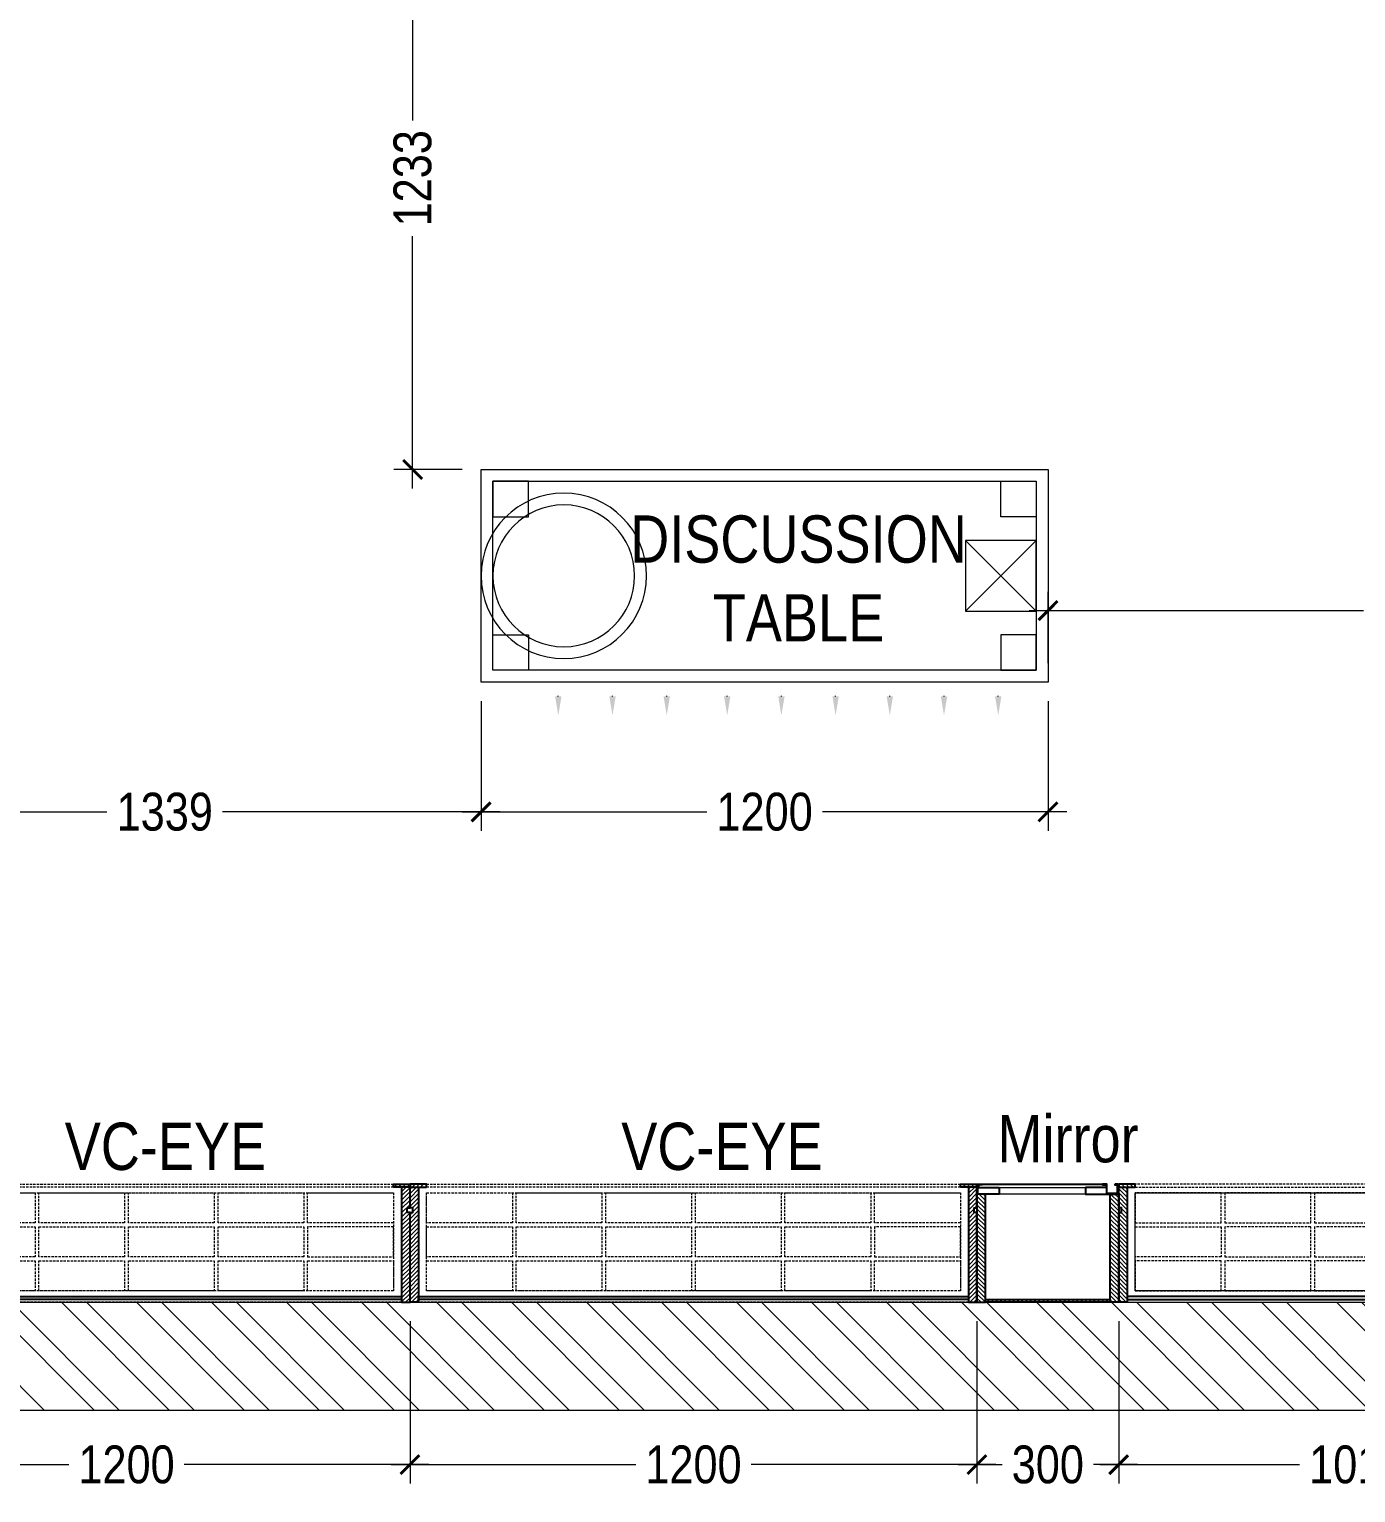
# Model space of a CAD drawing. Extents: x 8885 to 22004, y -1013833 to -999816.
# Drawn here: x 14774 to 17582, y -1013670 to -1010573 of the extents above; entities that cross this region are included whole.
import ezdxf
from ezdxf.lldxf.tags import DXFTag

# ---------------------------------------------------------------- set-up
doc = ezdxf.new("R2010")
doc.units = 0
doc.header["$LTSCALE"] = 40
doc.header["$MEASUREMENT"] = 0
doc.header["$PDMODE"] = 3
doc.linetypes.add('a_p6_plan_L18$0$HIDDEN', pattern=[0.375, 0.25, -0.125])
doc.linetypes.add('HIDDEN2', pattern=[0.1875, 0.125, -0.0625])
for name, color, linetype, lineweight in [('A-WALL-MASY', 1, 'Continuous', 9), ('dimensions', 149, 'Continuous', 5), ('Floor-Unit', 1, 'Continuous', 13), ('LENS_TEXT', 31, 'HIDDEN2', 5), ('LN-ELEVATION-1', 81, 'Continuous', 25), ('LN-ELEVATION-2', 103, 'Continuous', 20), ('LN-ELEVATION-3', 125, 'a_p6_plan_L18$0$HIDDEN', 18), ('LN-ELEVATION-4', 145, 'Continuous', 13), ('LN-ELEVATION-5', 167, 'Continuous', 5), ('LN-HATCH', 251, 'Continuous', 0), ('Mirror', 4, 'Continuous', 15), ('wall hatch', 22, 'Continuous', 9)]:
    doc.layers.add(name, color=color, linetype=linetype, lineweight=lineweight)
doc.styles.get("Standard").update_dxf_attribs({"font": 'ARIALN.TTF'})
tags = doc.linetypes.add('DASHED2', pattern=[0.375, 0.25, -0.125]).pattern_tags.tags
tags[6:7] = [DXFTag(74, 4), DXFTag(75, 0), DXFTag(340, '0'), DXFTag(46, 1.0), DXFTag(50, 0.0), DXFTag(44, 0.0), DXFTag(45, 0.0)]
tags[4:5] = [DXFTag(74, 4), DXFTag(75, 0), DXFTag(340, '0'), DXFTag(46, 1.0), DXFTag(50, 0.0), DXFTag(44, 0.0), DXFTag(45, 0.0)]
doc.dimstyles.new('Working', dxfattribs={"dimscale": 0.8, "dimtxt": 100, "dimasz": 50, "dimexe": 50, "dimexo": 50, "dimgap": 0, "dimtad": 0, "dimdec": 0, "dimzin": 0, "dimdsep": 46, "dimtxsty": 'Standard', "dimblk": 'ARCHTICK', "dimcen": 0, "dimdle": 50, "dimclrd": 250, "dimclre": 8, "dimclrt": 7, "dimadec": 0, "dimazin": 0, "dimtfac": 1, "dimtdec": 0, "dimtofl": 0, "dimtmove": 1, "dimatfit": 3, "dimfxl": 3, "dimtolj": 1, "dimlwd": 5, "dimlwe": 0, "dimarcsym": 0})
pattern_1 = [(45, (7858054.0837, 3504049.203), (-4.4901280605, 4.4901280605), [])]
pattern_2 = [(45, (7858558.917, 3503823.203), (-4.4901280605, 4.4901280605), [])]

# ---------------------------------------------------------------- blocks, each defined once
blk = doc.blocks.new('awfefwrea')
at = {"layer": 'wall hatch'}
h = blk.add_hatch(dxfattribs=at)
h.set_pattern_fill('ANSI32', color=256, scale=300, angle=269.87)
h.set_pattern_definition([(314.87, (-22742204.96, 1628129.26), (79.7298001, 79.36881616), []), (314.87, (-22742205.08, 1628076.23), (79.7298001, 79.36881616), [])])
h.paths.add_polyline_path([(-2146.3, -1389.1), (-2146.3, -1331.7), (-2306.6, -1331.7), (-2306.6, -1389.1)], flags=17)
h.paths.add_polyline_path([(-1866.9, -1389.1), (-1866.9, -1331.7), (-2146.3, -1331.7), (-2146.3, -1389.1)], flags=17)
h.paths.add_polyline_path([(-12.7, -4499.3), (-12.7, -5591.5), (-11722.3, -5591.5), (-11722.3, -5820.1), (-2146.3, -5820.1), (215.9, -5820.1), (215.9, -4493.8), (0, 0), (-2197.2, -82.5), (-2197.2, 14.9), (-5775.8, -54.7), (-11722.3, 200), (-11722.3, -28.8), (-5778.5, -283.4), (-2425.8, -218.2), (-2425.8, -319.8), (-217.5, -236.9), (-169.4, -1236.7), (-2306.6, -1236.7), (-2306.6, -1331.7), (-1866.9, -1331.7), (-1866.9, -1389.1), (-162.1, -1389.1)])
at = {"layer": 'A-WALL-MASY'}
for p, q in [((-11493.7, -5591.5), (-12.7, -5591.5)), ((-11722.3, -5820.1), (-2146.3, -5820.1))]:
    blk.add_line(p, q, dxfattribs=at)
blk = doc.blocks.new('12MM VC PLAN')
at = {"layer": 'LN-HATCH', "ltscale": 0.5}
h = blk.add_hatch(dxfattribs=at)
h.set_pattern_fill('ANSI31', color=256, scale=2)
h.set_pattern_definition([(45, (3760859.753, 1795248.936), (-4.490128061, 4.490128061), [])])
h.paths.add_polyline_path([(-1200, 250), (-1200, 60), (-1194, 60), (-1194, 50), (-1200, 50), (-1200, 6), (-1182, 6), (-1182, 250)])
h = blk.add_hatch(dxfattribs=at)
h.set_pattern_fill('ANSI31', color=256, scale=2)
h.set_pattern_definition(pattern_1)
h.paths.add_polyline_path([(0, 250), (0, 60), (-6, 60), (-6, 50), (0, 50), (0, 6), (-18, 6), (-18, 250)])
h = blk.add_hatch(dxfattribs=at)
h.set_pattern_fill('ANSI31', color=256, scale=2)
h.set_pattern_definition([(45, (7858047.0837, 3504049.203), (-4.4901280605, 4.4901280605), [])])
h.paths.add_polyline_path([(-1165, 6), (-1165, 0), (-1200, 0), (-1200, 6)])
h = blk.add_hatch(dxfattribs=at)
h.set_pattern_fill('ANSI31', color=256, scale=2)
h.set_pattern_definition(pattern_1)
h.paths.add_polyline_path([(-28, 6), (-28, 0), (0, 0), (0, 6)])
at = {"layer": 'LN-ELEVATION-1', "ltscale": 0.5}
for points in [[(-1200, 250), (-1200, 60), (-1194, 60), (-1194, 50), (-1200, 50), (-1200, 6), (-1182, 6), (-1182, 250)], [(0, 250), (0, 60), (-6, 60), (-6, 50), (0, 50), (0, 6), (-18, 6), (-18, 250)], [(-18, 238), (-1182, 238), (-1182, 244), (-18, 244)], [(-1165, 6), (-1165, 0), (-1200, 0), (-1200, 6)], [(-35, 6), (-35, 0), (0, 0), (0, 6)]]:
    blk.add_lwpolyline(points, close=True, dxfattribs=at)
at = {"layer": 'LN-ELEVATION-3', "ltscale": 0.5}
for p, q in [((-1182, 250), (-18, 250)), ((-1165, 6), (-35, 6)), ((-35, 0), (-1165, 0))]:
    blk.add_line(p, q, dxfattribs=at)
for points in [[(-1165, 226), (-35, 226), (-35, 18), (-1165, 18)], [(-1165, 226), (-983.3, 226), (-983.3, 162), (-1165, 162)], [(-975.3, 226), (-793.7, 226), (-793.7, 162), (-975.3, 162)], [(-785.7, 226), (-604, 226), (-604, 162), (-785.7, 162)], [(-596, 226), (-414.3, 226), (-414.3, 162), (-596, 162)], [(-406.3, 226), (-224.7, 226), (-224.7, 162), (-406.3, 162)], [(-216.7, 226), (-35, 226), (-35, 162), (-216.7, 162)], [(-1165, 90), (-983.3, 90), (-983.3, 154), (-1165, 154)], [(-975.3, 154), (-793.7, 154), (-793.7, 90), (-975.3, 90)], [(-785.7, 154), (-604, 154), (-604, 90), (-785.7, 90)], [(-596, 154), (-414.3, 154), (-414.3, 90), (-596, 90)], [(-406.3, 154), (-224.7, 154), (-224.7, 90), (-406.3, 90)], [(-216.7, 154), (-35, 154), (-35, 90), (-216.7, 90)], [(-1165, 82), (-983.3, 82), (-983.3, 18), (-1165, 18)], [(-975.3, 82), (-793.7, 82), (-793.7, 18), (-975.3, 18)], [(-785.7, 82), (-604, 82), (-604, 18), (-785.7, 18)], [(-596, 82), (-414.3, 82), (-414.3, 18), (-596, 18)], [(-406.3, 82), (-224.7, 82), (-224.7, 18), (-406.3, 18)], [(-216.7, 82), (-35, 82), (-35, 18), (-216.7, 18)]]:
    blk.add_lwpolyline(points, close=True, dxfattribs=at)
blk = doc.blocks.new('GFCHGFD')
at = {"layer": 'LN-HATCH', "ltscale": 0.5}
h = blk.add_hatch(dxfattribs=at)
h.set_pattern_fill('ANSI31', color=256, scale=2)
h.set_pattern_definition([(45, (4060076.63, 1708724.648), (-4.4901280605, 4.4901280605), [])])
h.paths.add_polyline_path([(-144.2, 105.2), (-126.2, 105.2), (-126.2, -123.8), (-144.2, -123.8)])
h.paths.add_polyline_path([(-126.2, 99.2), (137.8, 99.2), (137.8, 105.2), (-126.2, 105.2)])
h.paths.add_polyline_path([(155.8, 105.2), (137.8, 105.2), (137.8, -123.8), (155.8, -123.8)])
at = {"layer": 'LN-ELEVATION-1'}
for points in [[(-144.2, 105.2), (-126.2, 105.2), (-126.2, -123.8), (-144.2, -123.8)], [(-126.2, 99.2), (137.8, 99.2), (137.8, 105.2), (-126.2, 105.2)], [(155.8, 105.2), (137.8, 105.2), (137.8, -123.8), (155.8, -123.8)], [(-97.2, -137.8), (-97.2, -123.8), (-142.2, -123.8), (-142.2, -144.8), (-133.2, -144.8), (-133.2, -143.3), (-140.7, -143.3), (-140.7, -137.8)], [(85.8, -137.8), (85.8, -123.8), (130.8, -123.8), (130.8, -144.8), (121.8, -144.8), (121.8, -143.3), (129.3, -143.3), (129.3, -137.8)], [(147.8, -144.8), (147.8, -143.3), (152.3, -143.3), (152.3, -125.3), (130.8, -125.3), (130.8, -123.8), (153.8, -123.8), (153.8, -144.8)]]:
    blk.add_lwpolyline(points, close=True, dxfattribs=at)
at = {"layer": 'LN-ELEVATION-2'}
blk.add_lwpolyline([(-97.2, -137.8), (85.8, -137.8), (85.8, -123.8), (-97.2, -123.8)], close=True, dxfattribs=at)
at = {"layer": 'LN-ELEVATION-4', "ltscale": 0.5}
blk.add_line((121.8, -144.8), (-133.2, -144.8), dxfattribs=at)
at = {"layer": 'Mirror', "lineweight": 0}
blk.add_lwpolyline([(-140.7, -137.8), (129.3, -137.8), (129.3, -143.3), (-140.7, -143.3)], close=True, dxfattribs=at)
blk = doc.blocks.new('D-Table-1200')
at = {"layer": 'LN-ELEVATION-1', "linetype": 'ByBlock', "lineweight": -2}
for p, q in [((-1094.5, -480.3), (-1094.5, -479)), ((-979.8, -480.3), (-979.8, -479)), ((-865.1, -480.3), (-865.1, -479)), ((-750.4, -480.3), (-750.4, -479)), ((-635.6, -480.3), (-635.6, -479)), ((-520.9, -480.3), (-520.9, -479)), ((-392.9, -480.3), (-392.9, -479)), ((-278.1, -480.3), (-278.1, -479)), ((-163.4, -480.3), (-163.4, -479))]:
    blk.add_line(p, q, dxfattribs=at)
for points in [[(0, 0), (-1200, 0), (-1200, -450), (0, -450)], [(-25, -25), (-1175, -25), (-1175, -425), (-25, -425)]]:
    blk.add_lwpolyline(points, close=True, dxfattribs=at)
for radius in [175, 150]:
    blk.add_circle((-175, -225), radius, dxfattribs=at)
for points in [[(-1087.9, -480.3), (-1101.2, -480.3), (-1094.5, -520.3)], [(-973.1, -480.3), (-986.5, -480.3), (-979.8, -520.3)], [(-858.4, -480.3), (-871.8, -480.3), (-865.1, -520.3)], [(-743.7, -480.3), (-757, -480.3), (-750.4, -520.3)], [(-629, -480.3), (-642.3, -480.3), (-635.6, -520.3)], [(-514.2, -480.3), (-527.6, -480.3), (-520.9, -520.3)], [(-386.2, -480.3), (-399.5, -480.3), (-392.9, -520.3)], [(-271.5, -480.3), (-284.8, -480.3), (-278.1, -520.3)], [(-156.7, -480.3), (-170.1, -480.3), (-163.4, -520.3)]]:
    blk.add_solid(points, dxfattribs=at)
at = {"layer": 'LN-ELEVATION-5', "linetype": 'ByBlock', "lineweight": -2}
for p, q in [((-1025, -300), (-1175, -150)), ((-1175, -300), (-1025, -150))]:
    blk.add_line(p, q, dxfattribs=at)
for points in [[(-1100, -25), (-1175, -25), (-1175, -100), (-1100, -100)], [(-100, -25), (-25, -25), (-25, -100), (-100, -100)], [(-1025, -300), (-1175, -300), (-1175, -150), (-1025, -150)], [(-1100, -425), (-1175, -425), (-1175, -350), (-1100, -350)], [(-100, -425), (-25, -425), (-25, -350), (-100, -350)]]:
    blk.add_lwpolyline(points, close=True, dxfattribs=at)
blk = doc.blocks.new('_ArchTick')
at = {"const_width": 0.15}
blk.add_lwpolyline([(-0.5, -0.5), (0.5, 0.5)], dxfattribs=at)
blk = doc.blocks.new('*D49')
at = {"layer": 'Defpoints', "color": 0, "ltscale": 50, "transparency": 16777216}
for p in [(14379.9, -1013267.4), (15579.9, -1013267.4), (15579.9, -1013611)]:
    blk.add_point(p, dxfattribs=at)
at = {"layer": 'dimensions', "color": 8, "linetype": 'DASHED2', "lineweight": 0, "ltscale": 50, "transparency": 16777216}
for p, q in [((14379.9, -1013307.4), (14379.9, -1013651)), ((15579.9, -1013307.4), (15579.9, -1013651))]:
    blk.add_line(p, q, dxfattribs=at)
at = {"layer": 'dimensions', "color": 250, "linetype": 'DASHED2', "lineweight": 5, "ltscale": 50, "transparency": 16777216}
for p, q in [((14339.9, -1013611), (14885.1, -1013611)), ((15619.9, -1013611), (15074.6, -1013611))]:
    blk.add_line(p, q, dxfattribs=at)
at = {"layer": 'dimensions', "color": 250, "lineweight": 5, "ltscale": 50, "transparency": 16777216, "xscale": 40, "yscale": 40, "zscale": 40, "rotation": 180}
blk.add_blockref('_ArchTick', (14379.9, -1013611), dxfattribs=at)
at = {"layer": 'dimensions', "color": 250, "lineweight": 5, "ltscale": 50, "transparency": 16777216, "xscale": 40, "yscale": 40, "zscale": 40}
blk.add_blockref('_ArchTick', (15579.9, -1013611), dxfattribs=at)
at = {"layer": 'dimensions', "color": 7, "ltscale": 50, "transparency": 16777216, "insert": (14979.9, -1013611), "char_height": 80, "attachment_point": 5, "bg_fill": 3, "box_fill_scale": 1.25, "bg_fill_color": 9, "bg_fill_true_color": 13158600, "bg_fill_transparency": 0}
blk.add_mtext('\\A1;1200', dxfattribs=at)
blk = doc.blocks.new('*D50')
at = {"layer": 'Defpoints', "color": 0, "ltscale": 50, "transparency": 16777216}
for p in [(15579.9, -1013267.4), (16779.9, -1013267.4), (16779.9, -1013611)]:
    blk.add_point(p, dxfattribs=at)
at = {"layer": 'dimensions', "color": 8, "linetype": 'DASHED2', "lineweight": 0, "ltscale": 50, "transparency": 16777216}
for p, q in [((15579.9, -1013307.4), (15579.9, -1013651)), ((16779.9, -1013307.4), (16779.9, -1013651))]:
    blk.add_line(p, q, dxfattribs=at)
at = {"layer": 'dimensions', "color": 250, "linetype": 'DASHED2', "lineweight": 5, "ltscale": 50, "transparency": 16777216}
for p, q in [((15539.9, -1013611), (16085.1, -1013611)), ((16819.9, -1013611), (16274.6, -1013611))]:
    blk.add_line(p, q, dxfattribs=at)
at = {"layer": 'dimensions', "color": 250, "lineweight": 5, "ltscale": 50, "transparency": 16777216, "xscale": 40, "yscale": 40, "zscale": 40, "rotation": 180}
blk.add_blockref('_ArchTick', (15579.9, -1013611), dxfattribs=at)
at = {"layer": 'dimensions', "color": 250, "lineweight": 5, "ltscale": 50, "transparency": 16777216, "xscale": 40, "yscale": 40, "zscale": 40}
blk.add_blockref('_ArchTick', (16779.9, -1013611), dxfattribs=at)
at = {"layer": 'dimensions', "color": 7, "ltscale": 50, "transparency": 16777216, "insert": (16179.9, -1013611), "char_height": 80, "attachment_point": 5, "bg_fill": 3, "box_fill_scale": 1.25, "bg_fill_color": 9, "bg_fill_true_color": 13158600, "bg_fill_transparency": 0}
blk.add_mtext('\\A1;1200', dxfattribs=at)
blk = doc.blocks.new('*D51')
at = {"layer": 'Defpoints', "color": 0, "ltscale": 50, "transparency": 16777216}
for p in [(16779.9, -1013267.4), (17079.9, -1013267.4), (17079.9, -1013611)]:
    blk.add_point(p, dxfattribs=at)
at = {"layer": 'dimensions', "color": 8, "linetype": 'DASHED2', "lineweight": 0, "ltscale": 50, "transparency": 16777216}
for p, q in [((16779.9, -1013307.4), (16779.9, -1013651)), ((17079.9, -1013307.4), (17079.9, -1013651))]:
    blk.add_line(p, q, dxfattribs=at)
at = {"layer": 'dimensions', "color": 250, "linetype": 'DASHED2', "lineweight": 5, "ltscale": 50, "transparency": 16777216}
for p, q in [((16739.9, -1013611), (16857.5, -1013611)), ((17119.9, -1013611), (17002.2, -1013611))]:
    blk.add_line(p, q, dxfattribs=at)
at = {"layer": 'dimensions', "color": 250, "lineweight": 5, "ltscale": 50, "transparency": 16777216, "xscale": 40, "yscale": 40, "zscale": 40, "rotation": 180}
blk.add_blockref('_ArchTick', (16779.9, -1013611), dxfattribs=at)
at = {"layer": 'dimensions', "color": 250, "lineweight": 5, "ltscale": 50, "transparency": 16777216, "xscale": 40, "yscale": 40, "zscale": 40}
blk.add_blockref('_ArchTick', (17079.9, -1013611), dxfattribs=at)
at = {"layer": 'dimensions', "color": 7, "ltscale": 50, "transparency": 16777216, "insert": (16929.9, -1013611), "char_height": 80, "attachment_point": 5, "bg_fill": 3, "box_fill_scale": 1.25, "bg_fill_color": 9, "bg_fill_true_color": 13158600, "bg_fill_transparency": 0}
blk.add_mtext('\\A1;300', dxfattribs=at)
blk = doc.blocks.new('*D52')
at = {"layer": 'Defpoints', "color": 0, "ltscale": 50, "transparency": 16777216}
for p in [(17079.9, -1013267.4), (18089.9, -1013267.4), (18089.9, -1013611)]:
    blk.add_point(p, dxfattribs=at)
at = {"layer": 'dimensions', "color": 8, "linetype": 'DASHED2', "lineweight": 0, "ltscale": 50, "transparency": 16777216}
for p, q in [((17079.9, -1013307.4), (17079.9, -1013651)), ((18089.9, -1013307.4), (18089.9, -1013651))]:
    blk.add_line(p, q, dxfattribs=at)
at = {"layer": 'dimensions', "color": 250, "linetype": 'DASHED2', "lineweight": 5, "ltscale": 50, "transparency": 16777216}
for p, q in [((17039.9, -1013611), (17490.1, -1013611)), ((18129.9, -1013611), (17679.6, -1013611))]:
    blk.add_line(p, q, dxfattribs=at)
at = {"layer": 'dimensions', "color": 250, "lineweight": 5, "ltscale": 50, "transparency": 16777216, "xscale": 40, "yscale": 40, "zscale": 40, "rotation": 180}
blk.add_blockref('_ArchTick', (17079.9, -1013611), dxfattribs=at)
at = {"layer": 'dimensions', "color": 250, "lineweight": 5, "ltscale": 50, "transparency": 16777216, "xscale": 40, "yscale": 40, "zscale": 40}
blk.add_blockref('_ArchTick', (18089.9, -1013611), dxfattribs=at)
at = {"layer": 'dimensions', "color": 7, "ltscale": 50, "transparency": 16777216, "insert": (17584.9, -1013611), "char_height": 80, "attachment_point": 5, "bg_fill": 3, "box_fill_scale": 1.25, "bg_fill_color": 9, "bg_fill_true_color": 13158600, "bg_fill_transparency": 0}
blk.add_mtext('\\A1;1010', dxfattribs=at)
blk = doc.blocks.new('*D68')
at = {"layer": 'Defpoints', "color": 0, "ltscale": 50, "transparency": 16777216}
for p in [(14391.3, -1011936), (15730.4, -1011954.9), (15730.4, -1012229.5)]:
    blk.add_point(p, dxfattribs=at)
at = {"layer": 'dimensions', "color": 8, "linetype": 'DASHED2', "lineweight": 0, "ltscale": 50, "transparency": 16777216}
for p, q in [((14391.3, -1011976), (14391.3, -1012269.5)), ((15730.4, -1011994.9), (15730.4, -1012269.5))]:
    blk.add_line(p, q, dxfattribs=at)
at = {"layer": 'dimensions', "color": 250, "linetype": 'DASHED2', "lineweight": 5, "ltscale": 50, "transparency": 16777216}
for p, q in [((14351.3, -1012229.5), (14965.9, -1012229.5)), ((15770.4, -1012229.5), (15155.8, -1012229.5))]:
    blk.add_line(p, q, dxfattribs=at)
at = {"layer": 'dimensions', "color": 250, "lineweight": 5, "ltscale": 50, "transparency": 16777216, "xscale": 40, "yscale": 40, "zscale": 40, "rotation": 180}
blk.add_blockref('_ArchTick', (14391.3, -1012229.5), dxfattribs=at)
at = {"layer": 'dimensions', "color": 250, "lineweight": 5, "ltscale": 50, "transparency": 16777216, "xscale": 40, "yscale": 40, "zscale": 40}
blk.add_blockref('_ArchTick', (15730.4, -1012229.5), dxfattribs=at)
at = {"layer": 'dimensions', "color": 7, "ltscale": 50, "transparency": 16777216, "insert": (15060.8, -1012229.5), "char_height": 80, "attachment_point": 5, "bg_fill": 3, "box_fill_scale": 1.25, "bg_fill_color": 9, "bg_fill_true_color": 13158600, "bg_fill_transparency": 0}
blk.add_mtext('\\A1;1339', dxfattribs=at)
blk = doc.blocks.new('*D69')
at = {"layer": 'Defpoints', "color": 0, "ltscale": 50, "transparency": 16777216}
for p in [(15730.4, -1011954.9), (16930.4, -1011954.9), (16930.4, -1012229.5)]:
    blk.add_point(p, dxfattribs=at)
at = {"layer": 'dimensions', "color": 8, "linetype": 'DASHED2', "lineweight": 0, "ltscale": 50, "transparency": 16777216}
for p, q in [((15730.4, -1011994.9), (15730.4, -1012269.5)), ((16930.4, -1011994.9), (16930.4, -1012269.5))]:
    blk.add_line(p, q, dxfattribs=at)
at = {"layer": 'dimensions', "color": 250, "linetype": 'DASHED2', "lineweight": 5, "ltscale": 50, "transparency": 16777216}
for p, q in [((15690.4, -1012229.5), (16235.6, -1012229.5)), ((16970.4, -1012229.5), (16425.1, -1012229.5))]:
    blk.add_line(p, q, dxfattribs=at)
at = {"layer": 'dimensions', "color": 250, "lineweight": 5, "ltscale": 50, "transparency": 16777216, "xscale": 40, "yscale": 40, "zscale": 40, "rotation": 180}
blk.add_blockref('_ArchTick', (15730.4, -1012229.5), dxfattribs=at)
at = {"layer": 'dimensions', "color": 250, "lineweight": 5, "ltscale": 50, "transparency": 16777216, "xscale": 40, "yscale": 40, "zscale": 40}
blk.add_blockref('_ArchTick', (16930.4, -1012229.5), dxfattribs=at)
at = {"layer": 'dimensions', "color": 7, "ltscale": 50, "transparency": 16777216, "insert": (16330.4, -1012229.5), "char_height": 80, "attachment_point": 5, "bg_fill": 3, "box_fill_scale": 1.25, "bg_fill_color": 9, "bg_fill_true_color": 13158600, "bg_fill_transparency": 0}
blk.add_mtext('\\A1;1200', dxfattribs=at)
blk = doc.blocks.new('*D70')
at = {"layer": 'Defpoints', "color": 0, "ltscale": 50, "transparency": 16777216}
for p in [(18510.3, -1011222), (18510.3, -1011803.5), (16930.4, -1011954.9)]:
    blk.add_point(p, dxfattribs=at)
at = {"layer": 'dimensions', "color": 8, "linetype": 'DASHED2', "lineweight": 0, "ltscale": 50, "transparency": 16777216}
for p, q in [((18510.3, -1011403.5), (18510.3, -1011843.5)), ((16930.4, -1011914.9), (16930.4, -1011763.5))]:
    blk.add_line(p, q, dxfattribs=at)
at = {"layer": 'dimensions', "color": 250, "linetype": 'DASHED2', "lineweight": 5, "ltscale": 50, "transparency": 16777216}
for p, q in [((16890.4, -1011803.5), (17625.6, -1011803.5)), ((18550.3, -1011803.5), (17815.1, -1011803.5))]:
    blk.add_line(p, q, dxfattribs=at)
at = {"layer": 'dimensions', "color": 250, "lineweight": 5, "ltscale": 50, "transparency": 16777216, "xscale": 40, "yscale": 40, "zscale": 40, "rotation": 180}
blk.add_blockref('_ArchTick', (16930.4, -1011803.5), dxfattribs=at)
at = {"layer": 'dimensions', "color": 250, "lineweight": 5, "ltscale": 50, "transparency": 16777216, "xscale": 40, "yscale": 40, "zscale": 40}
blk.add_blockref('_ArchTick', (18510.3, -1011803.5), dxfattribs=at)
at = {"layer": 'dimensions', "color": 7, "ltscale": 50, "transparency": 16777216, "insert": (17720.3, -1011803.5), "char_height": 80, "attachment_point": 5, "bg_fill": 3, "box_fill_scale": 1.25, "bg_fill_color": 9, "bg_fill_true_color": 13158600, "bg_fill_transparency": 0}
blk.add_mtext('\\A1;1580', dxfattribs=at)
blk = doc.blocks.new('*D81')
at = {"layer": 'Defpoints', "color": 0, "ltscale": 50, "transparency": 16777216}
for p in [(15591.3, -1010272), (15585.5, -1011504.9), (15730.4, -1011504.9)]:
    blk.add_point(p, dxfattribs=at)
at = {"layer": 'dimensions', "color": 250, "linetype": 'DASHED2', "lineweight": 5, "ltscale": 50, "transparency": 16777216}
for p, q in [((15585.5, -1010232), (15585.5, -1010793.6)), ((15585.5, -1011544.9), (15585.5, -1010983.3))]:
    blk.add_line(p, q, dxfattribs=at)
at = {"layer": 'dimensions', "color": 8, "linetype": 'DASHED2', "lineweight": 0, "ltscale": 50, "transparency": 16777216}
for p, q in [((15585.5, -1010272), (15545.5, -1010272)), ((15690.4, -1011504.9), (15545.5, -1011504.9))]:
    blk.add_line(p, q, dxfattribs=at)
at = {"layer": 'dimensions', "color": 250, "lineweight": 5, "ltscale": 50, "transparency": 16777216, "xscale": 40, "yscale": 40, "zscale": 40}
for p, rotation in [((15585.5, -1010272), 90), ((15585.5, -1011504.9), 270)]:
    blk.add_blockref('_ArchTick', p, dxfattribs=dict(at, rotation=rotation))
at = {"layer": 'dimensions', "color": 7, "ltscale": 50, "transparency": 16777216, "insert": (15585.5, -1010888.5), "char_height": 80, "attachment_point": 5, "rotation": 90, "bg_fill": 3, "box_fill_scale": 1.25, "bg_fill_color": 9, "bg_fill_true_color": 13158600, "bg_fill_transparency": 0}
blk.add_mtext('\\A1;1233', dxfattribs=at)
blk = doc.blocks.new('1010MM VC PLAN')
at = {"layer": 'LN-HATCH', "ltscale": 0.5}
h = blk.add_hatch(dxfattribs=at)
h.set_pattern_fill('ANSI31', color=256, scale=2)
h.set_pattern_definition([(45, (3761554.586, 1795022.936), (-4.490128061, 4.490128061), [])])
h.paths.add_polyline_path([(-505.2, 24), (-505.2, -166), (-499.2, -166), (-499.2, -176), (-505.2, -176), (-505.2, -220), (-487.2, -220), (-487.2, 24)])
h = blk.add_hatch(dxfattribs=at)
h.set_pattern_fill('ANSI31', color=256, scale=2)
h.set_pattern_definition(pattern_2)
h.paths.add_polyline_path([(504.8, 24), (504.8, -166), (498.8, -166), (498.8, -176), (504.8, -176), (504.8, -220), (486.8, -220), (486.8, 24)])
h = blk.add_hatch(dxfattribs=at)
h.set_pattern_fill('ANSI31', color=256, scale=2)
h.set_pattern_definition([(45, (7858741.917, 3503823.203), (-4.4901280605, 4.4901280605), [])])
h.paths.add_polyline_path([(-470.2, -220), (-470.2, -226), (-505.2, -226), (-505.2, -220)])
h = blk.add_hatch(dxfattribs=at)
h.set_pattern_fill('ANSI31', color=256, scale=2)
h.set_pattern_definition(pattern_2)
h.paths.add_polyline_path([(476.8, -220), (476.8, -226), (511.8, -226), (511.8, -220)])
at = {"layer": 'LN-ELEVATION-1', "ltscale": 0.5}
for points in [[(-505.2, 24), (-505.2, -166), (-499.2, -166), (-499.2, -176), (-505.2, -176), (-505.2, -220), (-487.2, -220), (-487.2, 24)], [(486.8, 12), (-487.2, 12), (-487.2, 18), (486.8, 18)], [(504.8, 24), (504.8, -166), (498.8, -166), (498.8, -176), (504.8, -176), (504.8, -220), (486.8, -220), (486.8, 24)], [(-470.2, -220), (-470.2, -226), (-505.2, -226), (-505.2, -220)], [(469.8, -220), (469.8, -226), (504.8, -226), (504.8, -220)]]:
    blk.add_lwpolyline(points, close=True, dxfattribs=at)
at = {"layer": 'LN-ELEVATION-2', "ltscale": 0.5}
blk.add_lwpolyline([(470.2, 0), (-470.2, 0), (-470.2, -208), (470.2, -208)], close=True, dxfattribs=at)
at = {"layer": 'LN-ELEVATION-3', "ltscale": 0.5}
for p, q in [((-487.2, 24), (486.8, 24)), ((-470.2, -220), (469.8, -220)), ((469.8, -226), (-470.2, -226))]:
    blk.add_line(p, q, dxfattribs=at)
for points in [[(-470.2, 0), (-288.5, 0), (-288.5, -64), (-470.2, -64)], [(-280.5, 0), (-98.8, 0), (-98.8, -64), (-280.5, -64)], [(-90.8, 0), (90.8, 0), (90.8, -64), (-90.8, -64)], [(98.8, 0), (280.5, 0), (280.5, -64), (98.8, -64)], [(288.5, 0), (470.2, 0), (470.2, -64), (288.5, -64)], [(-470.2, -136), (-288.5, -136), (-288.5, -72), (-470.2, -72)], [(-280.5, -72), (-98.8, -72), (-98.8, -136), (-280.5, -136)], [(-90.8, -72), (90.8, -72), (90.8, -136), (-90.8, -136)], [(98.8, -72), (280.5, -72), (280.5, -136), (98.8, -136)], [(288.5, -72), (470.2, -72), (470.2, -136), (288.5, -136)], [(-470.2, -144), (-288.5, -144), (-288.5, -208), (-470.2, -208)], [(-280.5, -144), (-98.8, -144), (-98.8, -208), (-280.5, -208)], [(-90.8, -144), (90.8, -144), (90.8, -208), (-90.8, -208)], [(98.8, -144), (280.5, -144), (280.5, -208), (98.8, -208)], [(288.5, -144), (470.2, -144), (470.2, -208), (288.5, -208)]]:
    blk.add_lwpolyline(points, close=True, dxfattribs=at)

msp = doc.modelspace()

# ---------------------------------------------------------------- block references
msp.add_blockref('awfefwrea', (21522.1, -1007675.9))
at = {"layer": 'Floor-Unit', "xscale": -1}
msp.add_blockref('D-Table-1200', (15730.4, -1011504.9), dxfattribs=at)
at = {"layer": 'Floor-Unit', "ltscale": 0.5, "rotation": 179.9999999998753}
for p in [(14379.9, -1013017.4), (15579.9, -1013017.4)]:
    msp.add_blockref('12MM VC PLAN', p, dxfattribs=at)
at = {"layer": 'Floor-Unit', "xscale": -1, "rotation": 180}
msp.add_blockref('GFCHGFD', (16924.1, -1013162.2), dxfattribs=at)

# ---------------------------------------------------------------- texts
at = {"layer": 'LENS_TEXT', "linetype": 'Continuous', "ltscale": 3, "char_height": 100, "attachment_point": 5}
for s, insert, width in [('\\pxqc;DISCUSSION TABLE', (16402.2, -1011735.4), 551.363), ('\\pxql;Mirror', (16945.5, -1012921.9), 244.677), ('\\pxql;VC-EYE', (14971.4, -1012938), 244.677), ('\\pxql;VC-EYE', (16149.4, -1012938), 244.677)]:
    msp.add_mtext(s, dxfattribs=dict(at, insert=insert, width=width))

# ---------------------------------------------------------------- next in the draw order: dimensions: what is measured, and where the dimension line sits
at = {"layer": 'dimensions', "ltscale": 50}
dim = msp.add_linear_dim(base=(15585.5, -1011504.9), p1=(15591.3, -1010272), p2=(15730.4, -1011504.9), angle=90, dimstyle='Working', override={"dimfxl": 500, "dimfxlon": 1, "dimtfill": 1, "dimarcsym": 1}, dxfattribs=at)
dim.commit()
dim.dimension.update_dxf_attribs({"geometry": '*D81', "text_midpoint": (15585.5, -1010888.5)})
for base, p1, p2, picture, middle in [((15730.4, -1012229.5), (14391.3, -1011936), (15730.4, -1011954.9), '*D68', (15060.8, -1012229.5)), ((15579.9, -1013611), (14379.9, -1013267.4), (15579.9, -1013267.4), '*D49', (14979.9, -1013611))]:
    dim = msp.add_linear_dim(base=base, p1=p1, p2=p2, dimstyle='Working', override={"dimfxl": 500, "dimfxlon": 1, "dimtfill": 1, "dimarcsym": 1}, dxfattribs=at)
    dim.commit()
    dim.dimension.update_dxf_attribs({"geometry": picture, "text_midpoint": middle})

# ---------------------------------------------------------------- next in the draw order: dimensions: what is measured, and where the dimension line sits
for base, p1, p2, picture, middle in [((16930.4, -1012229.5), (15730.4, -1011954.9), (16930.4, -1011954.9), '*D69', (16330.4, -1012229.5)), ((16779.9, -1013611), (15579.9, -1013267.4), (16779.9, -1013267.4), '*D50', (16179.9, -1013611))]:
    dim = msp.add_linear_dim(base=base, p1=p1, p2=p2, dimstyle='Working', override={"dimfxl": 500, "dimfxlon": 1, "dimtfill": 1, "dimarcsym": 1}, dxfattribs=at)
    dim.commit()
    dim.dimension.update_dxf_attribs({"geometry": picture, "text_midpoint": middle})

# ---------------------------------------------------------------- next in the draw order: dimensions: what is measured, and where the dimension line sits
for base, p1, p2, picture, middle in [((18510.3, -1011803.5), (16930.4, -1011954.9), (18510.3, -1011222), '*D70', (17720.3, -1011803.5)), ((17079.9, -1013611), (16779.9, -1013267.4), (17079.9, -1013267.4), '*D51', (16929.9, -1013611))]:
    dim = msp.add_linear_dim(base=base, p1=p1, p2=p2, dimstyle='Working', override={"dimfxl": 500, "dimfxlon": 1, "dimtfill": 1, "dimarcsym": 1}, dxfattribs=at)
    dim.commit()
    dim.dimension.update_dxf_attribs({"geometry": picture, "text_midpoint": middle})

# ---------------------------------------------------------------- next in the draw order: dimensions: what is measured, and where the dimension line sits
dim = msp.add_linear_dim(base=(18089.9, -1013611), p1=(17079.9, -1013267.4), p2=(18089.9, -1013267.4), dimstyle='Working', override={"dimfxl": 500, "dimfxlon": 1, "dimtfill": 1, "dimarcsym": 1}, dxfattribs=at)
dim.commit()
dim.dimension.update_dxf_attribs({"geometry": '*D52', "text_midpoint": (17584.9, -1013611)})

# ---------------------------------------------------------------- next in the draw order: block references
at = {"layer": 'Floor-Unit', "xscale": -1, "rotation": 180}
msp.add_blockref('1010MM VC PLAN', (17585.1, -1013243.4), dxfattribs=at)

doc.saveas('drawing.dxf')
